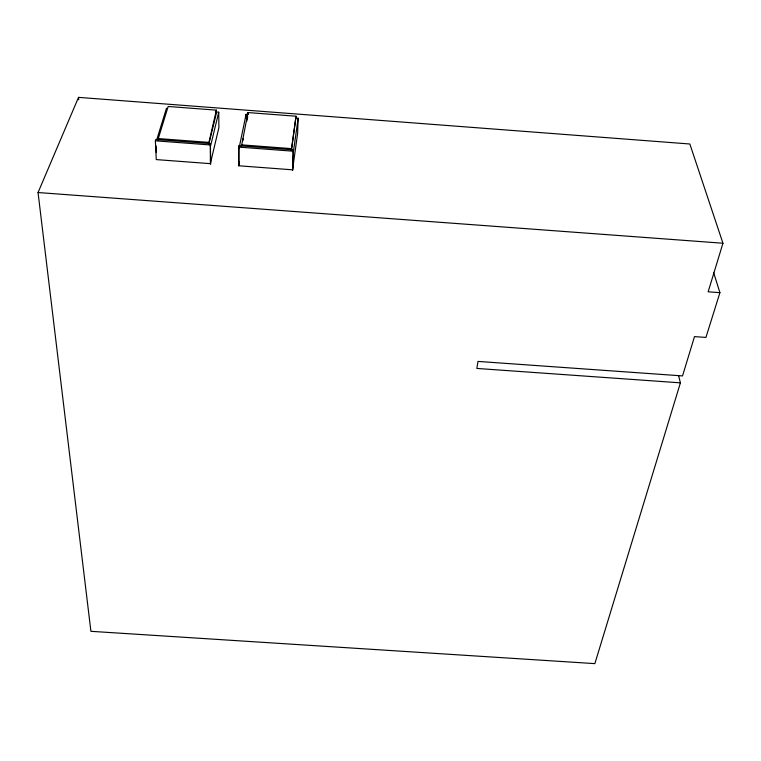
<?xml version="1.0" encoding="UTF-8"?>
<svg xmlns="http://www.w3.org/2000/svg" width="761" height="761" viewBox="0 0 761 761"><rect width="100%" height="100%" fill="white"/><g stroke="black" fill="none" stroke-linecap="round" stroke-linejoin="round"><path stroke-width="1.14" d="M295.791 118.069L298.16 118.25L297.608 133.584L292.547 169.817L238.659 165.774L238.688 147.092L238.964 145.76L293.356 149.869L292.671 170.378M238.935 164.433L238.964 145.76M241.351 146.806L247.991 112.561L296.039 116.224L291.425 150.393M246.079 117.841L246.098 114.283L248.466 114.464M247.972 114.483L247.991 112.561M291.292 150.573L296.039 116.224M292.547 169.817L293.356 149.869M293.261 152.799L298.16 118.25M238.659 165.774L239.401 162.112M242.769 140.852L243.235 138.54M246.783 121.218L247.734 116.595M238.954 148.709L246.098 114.283M210.702 164.233L210.378 143.601L155.777 139.482L155.368 140.804L156.262 159.591L210.35 163.653L218.902 127.62L218.74 112.2L215.258 111.934M210.426 146.559L218.74 112.2M210.35 163.653L210.378 143.601M208.504 144.324L216.39 110.155L168.162 106.473L158.288 138.569L158.374 140.547M208.799 144.152L216.419 113.037L216.39 110.155M680.41 382.84L594.864 663.63L90.911 631.316L38.05 192.533L78.526 97.37L689.847 144L722.95 243.235L708.149 291.815L719.916 292.671L705.932 337.427L694.498 336.609L682.522 375.915L477.984 361.418L476.843 368.438L680.41 382.84L678.698 375.982M156.937 139.13L166.488 108.224M38.05 192.533L722.95 243.235M158.288 138.569L208.476 142.364M241.351 144.837L291.349 148.614M155.368 140.804L210.055 144.932M238.688 147.092L293.166 151.201M713.561 272.4L719.916 292.671M78.526 97.37L78.735 99.739M156.081 145.836L156.395 152.609"/></g></svg>
